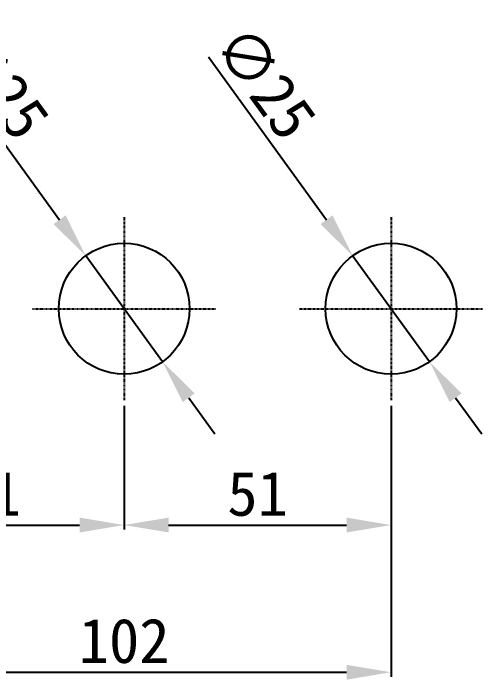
# Model space of a CAD drawing. Header units: millimetres. Extents: x 3495 to 4455, y 26793 to 27144.
# Drawn here: x 3672.3 to 3762, y 26793.4 to 26920.6 of the extents above; entities that cross this region are included whole.
import ezdxf

# ---------------------------------------------------------------- set-up
doc = ezdxf.new("R2010")
doc.units = ezdxf.units.MM
doc.linetypes.add('CENTER', pattern=[0.6, 0.375, -0.075, 0.075, -0.075])
doc.styles.get("Standard").update_dxf_attribs({"font": ''})
doc.styles.get('Standard').set_extended_font_data('SimSun')
doc.dimstyles.new('副本 ISO-25-2bei', dxfattribs={"dimscale": 1.7, "dimtxt": 5, "dimasz": 5, "dimexe": 0.5, "dimexo": 0.625, "dimgap": 1, "dimtad": 1, "dimlfac": 0.0393, "dimdsep": 46, "dimtxsty": 'Standard', "dimcen": 2.5, "dimclrd": 1, "dimclre": 1, "dimclrt": 3, "dimadec": 0, "dimazin": 0, "dimtfac": 1, "dimtmove": 0, "dimatfit": 3, "dimfxl": 0, "dimarcsym": 0})

# ---------------------------------------------------------------- blocks, each defined once
blk = doc.blocks.new('*D7')
at = {"color": 1, "lineweight": -2, "transparency": 16777216}
for p, q in [((3642.49, 26845.66), (3642.49, 26822.05)), ((3693.49, 26845.66), (3693.49, 26822.05)), ((3650.99, 26822.9), (3684.99, 26822.9))]:
    blk.add_line(p, q, dxfattribs=at)
at = {"color": 1, "transparency": 16777216}
for points in [[(3650.99, 26824.32), (3650.99, 26821.49), (3642.49, 26822.9)], [(3684.99, 26824.32), (3684.99, 26821.49), (3693.49, 26822.9)]]:
    blk.add_solid(points, dxfattribs=at)
at = {"layer": 'Defpoints', "color": 0, "transparency": 16777216}
for p in [(3642.49, 26846.72), (3693.49, 26846.72), (3693.49, 26822.9)]:
    blk.add_point(p, dxfattribs=at)
at = {"color": 3, "transparency": 16777216, "insert": (3667.99, 26828.85), "char_height": 8.5, "attachment_point": 5, "bg_fill": 3, "box_fill_scale": 1.1, "bg_fill_color": 256, "bg_fill_true_color": 13158600, "bg_fill_transparency": 0}
blk.add_mtext('51', dxfattribs=at)
blk = doc.blocks.new('*D8')
at = {"color": 1, "lineweight": -2, "transparency": 16777216}
for p, q in [((3693.49, 26845.66), (3693.49, 26822.05)), ((3744.49, 26845.66), (3744.49, 26822.05)), ((3701.99, 26822.9), (3735.99, 26822.9))]:
    blk.add_line(p, q, dxfattribs=at)
at = {"color": 1, "transparency": 16777216}
for points in [[(3701.99, 26824.32), (3701.99, 26821.49), (3693.49, 26822.9)], [(3735.99, 26824.32), (3735.99, 26821.49), (3744.49, 26822.9)]]:
    blk.add_solid(points, dxfattribs=at)
at = {"layer": 'Defpoints', "color": 0, "transparency": 16777216}
for p in [(3693.49, 26846.72), (3744.49, 26846.72), (3744.49, 26822.9)]:
    blk.add_point(p, dxfattribs=at)
at = {"color": 3, "transparency": 16777216, "insert": (3718.99, 26828.85), "char_height": 8.5, "attachment_point": 5, "bg_fill": 3, "box_fill_scale": 1.1, "bg_fill_color": 256, "bg_fill_true_color": 13158600, "bg_fill_transparency": 0}
blk.add_mtext('51', dxfattribs=at)
blk = doc.blocks.new('*D9')
at = {"color": 1, "lineweight": -2, "transparency": 16777216}
for p, q in [((3642.49, 26845.66), (3642.49, 26793.94)), ((3744.49, 26845.66), (3744.49, 26793.94)), ((3650.99, 26794.79), (3735.99, 26794.79))]:
    blk.add_line(p, q, dxfattribs=at)
at = {"color": 1, "transparency": 16777216}
for points in [[(3650.99, 26796.2), (3650.99, 26793.37), (3642.49, 26794.79)], [(3735.99, 26796.2), (3735.99, 26793.37), (3744.49, 26794.79)]]:
    blk.add_solid(points, dxfattribs=at)
at = {"layer": 'Defpoints', "color": 0, "transparency": 16777216}
for p in [(3642.49, 26846.72), (3744.49, 26846.72), (3744.49, 26794.79)]:
    blk.add_point(p, dxfattribs=at)
at = {"color": 3, "transparency": 16777216, "insert": (3693.49, 26800.74), "char_height": 8.5, "attachment_point": 5, "bg_fill": 3, "box_fill_scale": 1.1, "bg_fill_color": 256, "bg_fill_true_color": 13158600, "bg_fill_transparency": 0}
blk.add_mtext('102', dxfattribs=at)
blk = doc.blocks.new('*D5')
at = {"color": 1, "lineweight": -2, "transparency": 16777216}
for p, q in [((3658.58, 26912.34), (3681.16, 26881.22)), ((3700.83, 26854.1), (3686.15, 26874.34)), ((3705.82, 26847.22), (3710.82, 26840.34))]:
    blk.add_line(p, q, dxfattribs=at)
at = {"color": 1, "transparency": 16777216}
for points in [[(3682.31, 26882.05), (3680.01, 26880.38), (3686.15, 26874.34)], [(3706.97, 26848.05), (3704.68, 26846.39), (3700.83, 26854.1)]]:
    blk.add_solid(points, dxfattribs=at)
at = {"layer": 'Defpoints', "color": 0, "transparency": 16777216}
for p in [(3686.15, 26874.34), (3700.83, 26854.1)]:
    blk.add_point(p, dxfattribs=at)
at = {"color": 3, "transparency": 16777216, "insert": (3669.47, 26907.46), "char_height": 8.5, "attachment_point": 5, "rotation": 305.9631, "bg_fill": 3, "box_fill_scale": 1.1, "bg_fill_color": 256, "bg_fill_true_color": 13158600, "bg_fill_transparency": 0}
blk.add_mtext('∅25', dxfattribs=at)
blk = doc.blocks.new('*D6')
at = {"color": 1, "lineweight": -2, "transparency": 16777216}
for p, q in [((3709.58, 26912.34), (3732.16, 26881.22)), ((3751.83, 26854.1), (3737.15, 26874.34)), ((3756.82, 26847.22), (3761.82, 26840.34))]:
    blk.add_line(p, q, dxfattribs=at)
at = {"color": 1, "transparency": 16777216}
for points in [[(3733.31, 26882.05), (3731.01, 26880.38), (3737.15, 26874.34)], [(3757.97, 26848.05), (3755.68, 26846.39), (3751.83, 26854.1)]]:
    blk.add_solid(points, dxfattribs=at)
at = {"layer": 'Defpoints', "color": 0, "transparency": 16777216}
for p in [(3737.15, 26874.34), (3751.83, 26854.1)]:
    blk.add_point(p, dxfattribs=at)
at = {"color": 3, "transparency": 16777216, "insert": (3720.47, 26907.46), "char_height": 8.5, "attachment_point": 5, "rotation": 305.9631, "bg_fill": 3, "box_fill_scale": 1.1, "bg_fill_color": 256, "bg_fill_true_color": 13158600, "bg_fill_transparency": 0}
blk.add_mtext('∅25', dxfattribs=at)

msp = doc.modelspace()

# ---------------------------------------------------------------- linework, layer by layer
at = {"color": 0, "linetype": 'CENTER', "ltscale": 0.3}
for p, q in [((3693.492, 26881.718), (3693.492, 26846.718)), ((3744.492, 26881.718), (3744.492, 26846.718)), ((3675.992, 26864.218), (3710.992, 26864.218)), ((3726.992, 26864.218), (3761.992, 26864.218))]:
    msp.add_line(p, q, dxfattribs=at)
at = {"color": 0}
for centre in [(3693.492, 26864.218), (3744.492, 26864.218)]:
    msp.add_circle(centre, 12.5, dxfattribs=at)

# ---------------------------------------------------------------- next in the draw order: dimensions: what is measured, and where the dimension line sits
dim = msp.add_linear_dim(base=(3693.492, 26822.904), p1=(3642.492, 26846.718), p2=(3693.492, 26846.718), dimstyle='副本 ISO-25-2bei', override={"dimdec": 1, "dimlfac": 1, "dimtfill": 1})
dim.commit()
dim.dimension.update_dxf_attribs({"geometry": '*D7', "text_midpoint": (3667.992, 26822.904), "dimtype": 160})

# ---------------------------------------------------------------- next in the draw order: dimensions: what is measured, and where the dimension line sits
dim = msp.add_linear_dim(base=(3744.492, 26822.904), p1=(3693.492, 26846.718), p2=(3744.492, 26846.718), dimstyle='副本 ISO-25-2bei', override={"dimdec": 1, "dimlfac": 1, "dimtfill": 1})
dim.commit()
dim.dimension.update_dxf_attribs({"geometry": '*D8', "text_midpoint": (3718.992, 26828.854)})

# ---------------------------------------------------------------- next in the draw order: dimensions: what is measured, and where the dimension line sits
dim = msp.add_linear_dim(base=(3744.492, 26794.785), p1=(3642.492, 26846.718), p2=(3744.492, 26846.718), dimstyle='副本 ISO-25-2bei', override={"dimdec": 1, "dimlfac": 1, "dimtfill": 1})
dim.commit()
dim.dimension.update_dxf_attribs({"geometry": '*D9', "text_midpoint": (3693.492, 26794.785), "dimtype": 160})

# ---------------------------------------------------------------- next in the draw order: dimensions: what is measured, and where the dimension line sits
dim = msp.add_diameter_dim_2p(p1=(3700.833, 26854.101), p2=(3686.152, 26874.336), dimstyle='副本 ISO-25-2bei', override={"dimdec": 1, "dimlfac": 1, "dimtfill": 1})
dim.commit()
dim.dimension.update_dxf_attribs({"geometry": '*D5', "text_midpoint": (3664.65, 26903.971), "dimtype": 163})

# ---------------------------------------------------------------- next in the draw order: dimensions: what is measured, and where the dimension line sits
dim = msp.add_diameter_dim_2p(p1=(3751.833, 26854.101), p2=(3737.152, 26874.336), dimstyle='副本 ISO-25-2bei', override={"dimdec": 1, "dimlfac": 1, "dimtfill": 1})
dim.commit()
dim.dimension.update_dxf_attribs({"geometry": '*D6', "text_midpoint": (3715.65, 26903.971), "dimtype": 163})

doc.saveas('drawing.dxf')
